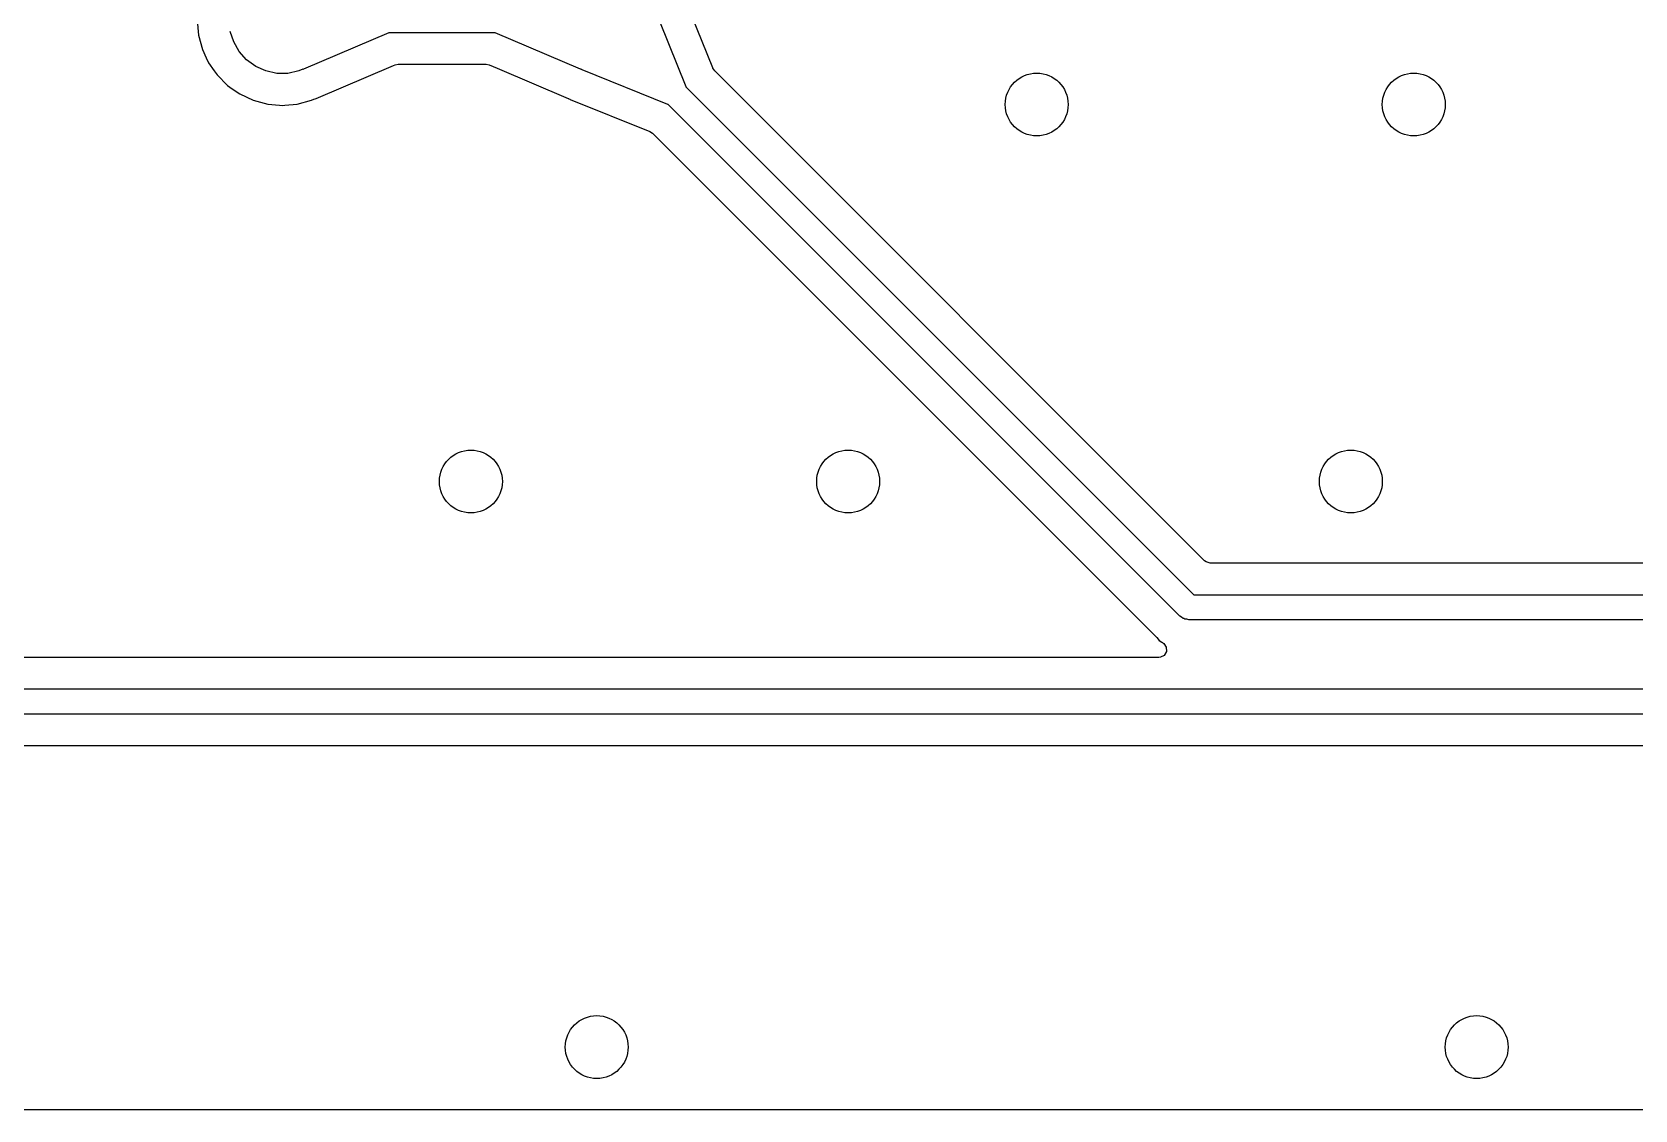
# Model space of a CAD drawing. Extents: x 0.1 to 11.5, y -4.3 to -1.1.
# Drawn here: x 2.166 to 3.17, y -2.382 to -1.707 of the extents above; entities that cross this region are included whole.
import ezdxf

# ---------------------------------------------------------------- set-up
doc = ezdxf.new("R2010")
doc.units = 0
doc.header["$MEASUREMENT"] = 0
doc.layers.add('BLACK', color=7, linetype='CONTINUOUS')

msp = doc.modelspace()

# ---------------------------------------------------------------- linework, layer by layer
at = {"layer": 'BLACK', "linetype": 'CONTINUOUS'}
for p, q in [((2.5539, -1.6868), (2.5756, -1.7407)), ((2.5924, -1.7291), (2.5791, -1.696)), ((2.2695, -1.6992), (2.2703, -1.7085)), ((2.2923, -1.7128), (2.2901, -1.7062)), ((2.2703, -1.7085), (2.2703, -1.7085)), ((2.2703, -1.7085), (2.2727, -1.7175)), ((2.2958, -1.7189), (2.2923, -1.7128)), ((2.3895, -1.7072), (2.3361, -1.7299)), ((2.3896, -1.7071), (2.3895, -1.7072)), ((2.4561, -1.7071), (2.3896, -1.7071)), ((2.3896, -1.7071), (2.3896, -1.7071)), ((2.4562, -1.7072), (2.4561, -1.7071)), ((2.5096, -1.7299), (2.4562, -1.7072)), ((2.2727, -1.7175), (2.2727, -1.7175)), ((2.2727, -1.7175), (2.2727, -1.7175)), ((2.2727, -1.7175), (2.2751, -1.7227)), ((2.2751, -1.7227), (2.2766, -1.7259)), ((2.2766, -1.7259), (2.2766, -1.7259)), ((2.2766, -1.7259), (2.2801, -1.7309)), ((2.3004, -1.7241), (2.2958, -1.7189)), ((2.3061, -1.7282), (2.3004, -1.7241)), ((2.3934, -1.7272), (2.3953, -1.7268)), ((2.3953, -1.7268), (2.4504, -1.7268)), ((2.4504, -1.7268), (2.4523, -1.7272)), ((2.2801, -1.7309), (2.2819, -1.7335)), ((2.2819, -1.7335), (2.2885, -1.7401)), ((2.3125, -1.731), (2.3061, -1.7282)), ((2.3193, -1.7325), (2.3125, -1.731)), ((2.3263, -1.7325), (2.3193, -1.7325)), ((2.3332, -1.731), (2.3263, -1.7325)), ((2.3357, -1.7299), (2.3332, -1.731)), ((2.3361, -1.7299), (2.3357, -1.73)), ((2.3357, -1.73), (2.3357, -1.7299)), ((2.3439, -1.7483), (2.3925, -1.7276)), ((2.3925, -1.7276), (2.3934, -1.7272)), ((2.4523, -1.7272), (2.4573, -1.7293)), ((2.4573, -1.7293), (2.5018, -1.7483)), ((2.51, -1.7299), (2.5096, -1.7299)), ((2.5096, -1.7299), (2.5096, -1.7299)), ((2.5102, -1.73), (2.51, -1.7299)), ((2.51, -1.7299), (2.51, -1.7299)), ((2.5102, -1.7301), (2.5102, -1.73)), ((2.5105, -1.7303), (2.5102, -1.7301)), ((2.5643, -1.752), (2.5105, -1.7303)), ((2.5925, -1.7293), (2.5924, -1.7291)), ((2.5936, -1.7309), (2.5925, -1.7293)), ((2.9005, -2.0379), (2.5936, -1.7309)), ((2.2885, -1.7401), (2.2914, -1.7421)), ((2.2914, -1.7421), (2.2961, -1.7454)), ((2.2961, -1.7454), (2.2961, -1.7454)), ((2.2961, -1.7454), (2.2961, -1.7454)), ((2.2961, -1.7454), (2.3046, -1.7494)), ((2.5756, -1.7407), (2.5756, -1.7409)), ((2.5756, -1.7409), (2.8938, -2.0591)), ((2.3046, -1.7494), (2.3136, -1.7518)), ((2.3136, -1.7518), (2.321, -1.7524)), ((2.321, -1.7524), (2.3228, -1.7526)), ((2.3228, -1.7526), (2.3244, -1.7524)), ((2.3228, -1.7526), (2.3228, -1.7526)), ((2.3228, -1.7526), (2.3228, -1.7526)), ((2.3244, -1.7524), (2.3321, -1.7518)), ((2.3321, -1.7518), (2.3411, -1.7494)), ((2.3411, -1.7494), (2.3425, -1.7487)), ((2.3425, -1.7487), (2.3434, -1.7484)), ((2.3434, -1.7484), (2.3439, -1.7483)), ((2.5018, -1.7483), (2.5018, -1.7483)), ((2.5018, -1.7483), (2.5018, -1.7483)), ((2.5018, -1.7483), (2.502, -1.7483)), ((2.502, -1.7483), (2.5023, -1.7484)), ((2.5023, -1.7484), (2.5029, -1.7487)), ((2.5029, -1.7487), (2.5029, -1.7487)), ((2.5029, -1.7487), (2.503, -1.7488)), ((2.503, -1.7488), (2.503, -1.7488)), ((2.503, -1.7488), (2.5529, -1.7689)), ((2.5645, -1.752), (2.5643, -1.752)), ((2.885, -2.0725), (2.5645, -1.752)), ((2.5645, -1.752), (2.5645, -1.752)), ((2.5529, -1.7689), (2.5546, -1.7699)), ((2.5546, -1.7699), (2.8704, -2.0858)), ((2.9014, -2.0386), (2.9005, -2.0379)), ((2.904, -2.0394), (2.9014, -2.0386)), ((4.8829, -2.0394), (2.904, -2.0394)), ((2.8938, -2.0591), (10.1575, -2.0591)), ((2.8861, -2.0732), (2.885, -2.0725)), ((2.8871, -2.074), (2.8861, -2.0732)), ((2.8876, -2.0741), (2.8871, -2.074)), ((2.888, -2.0744), (2.8876, -2.0741)), ((2.8893, -2.0745), (2.888, -2.0744)), ((2.8906, -2.0748), (2.8893, -2.0745)), ((10.1542, -2.0748), (2.8906, -2.0748)), ((2.8704, -2.0858), (2.8705, -2.0859)), ((2.8705, -2.0859), (2.8721, -2.0877)), ((2.8721, -2.0877), (2.8737, -2.0888)), ((2.8719, -2.0984), (1.0733, -2.0984)), ((2.8728, -2.0983), (2.8719, -2.0984)), ((2.8752, -2.0971), (2.8728, -2.0983)), ((2.8737, -2.0888), (2.8741, -2.0891)), ((2.8741, -2.0891), (2.8743, -2.0892)), ((2.8743, -2.0892), (2.8749, -2.0897)), ((2.8749, -2.0897), (2.8765, -2.0919)), ((2.8766, -2.0947), (2.8752, -2.0971)), ((2.8765, -2.0919), (2.8766, -2.0947)), ((1.0631, -2.1181), (10.1181, -2.1181)), ((10.1148, -2.1339), (1.0598, -2.1339)), ((1.0607, -2.1536), (10.1047, -2.1536)), ((10.2165, -2.3819), (1.5945, -2.3819))]:
    msp.add_line(p, q, dxfattribs=at)
at = {"layer": 'BLACK'}
for centre in [(2.7953, -1.752), (3.0315, -1.752), (2.4409, -1.9882), (2.6772, -1.9882), (2.9921, -1.9882), (2.5197, -2.3425), (3.0709, -2.3425)]:
    msp.add_circle(centre, 0.0197, dxfattribs=at)

doc.saveas('drawing.dxf')
